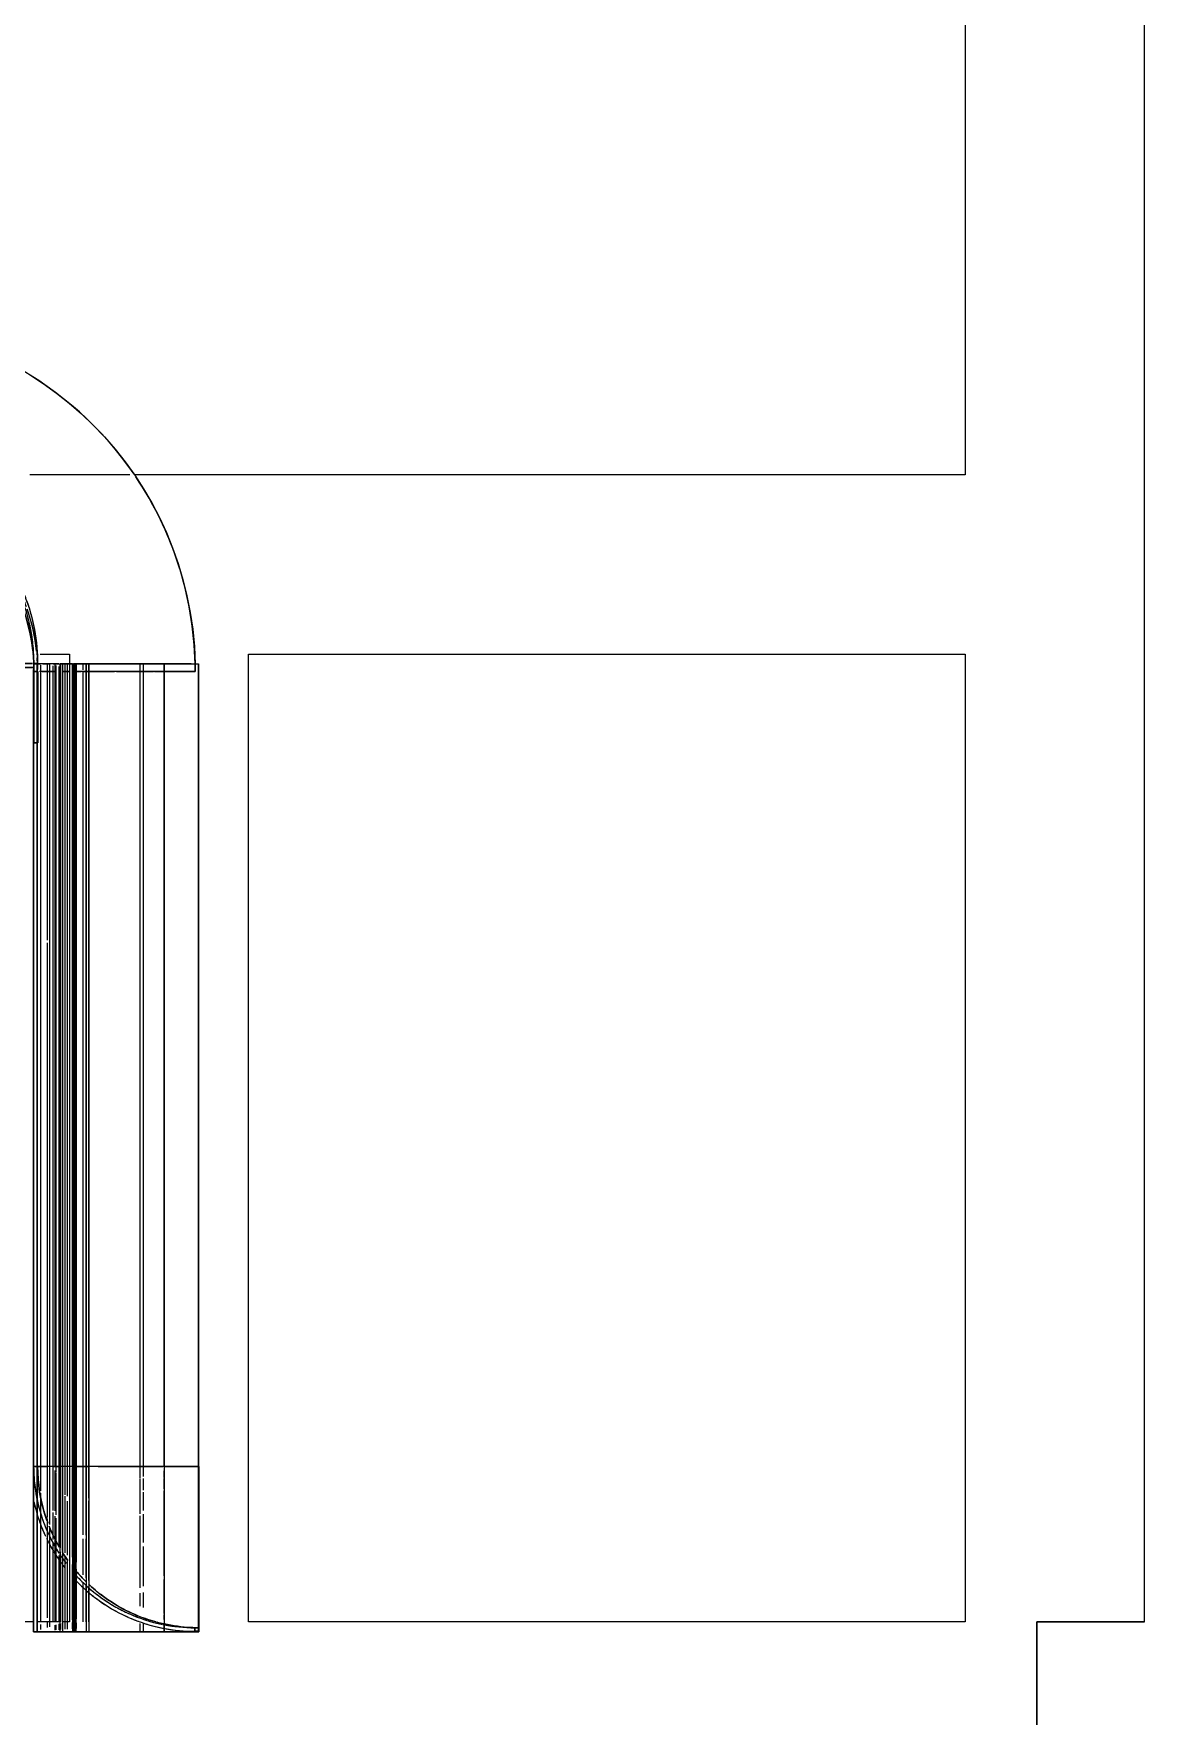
# Model space of a CAD drawing. Header units: millimetres. Extents: x -21807 to 26525, y -2564 to 60640.
# Drawn here: x -14268.6 to -13958.6, y 49840.6 to 50310 of the extents above; entities that cross this region are included whole.
import ezdxf

# ---------------------------------------------------------------- set-up
doc = ezdxf.new("R2010")
doc.units = ezdxf.units.MM
doc.layers.add('A-GENM', color=7, linetype='Continuous', lineweight=5)
doc.layers.add('A-WALL', color=7, linetype='Continuous', lineweight=9)

# ---------------------------------------------------------------- blocks, each defined once
blk = doc.blocks.new('AK-SGS-M3-A_rvt-1-MẶT BẰNG PHÂN VÙNG ÁP SUẤT')
at = {"layer": 'A-WALL', "color": 254, "lineweight": 13, "true_color": 0xcccccc}
for p, q in [((-14008.59, 51871.94), (-14008.59, 50186.94)), ((-13958.59, 49866.94), (-13958.59, 51826.94)), ((-14008.59, 50186.94), (-14240.49, 50186.94)), ((-14208.59, 50136.94), (-14008.59, 50136.94)), ((-14208.59, 49866.94), (-14208.59, 50136.94)), ((-14008.59, 50136.94), (-14008.59, 49866.94)), ((-14268.59, 49866.94), (-14958.59, 49866.94)), ((-14008.59, 49866.94), (-14208.59, 49866.94)), ((-13988.59, 49866.94), (-13958.59, 49866.94)), ((-13988.59, 49816.94), (-13988.59, 49866.94))]:
    blk.add_line(p, q, dxfattribs=at)
at = {"layer": 'A-WALL', "color": 254, "lineweight": 13, "true_color": 0xe0e0e0}
for p, q in [((-14008.59, 51871.94), (-14008.59, 50186.94)), ((-13958.59, 49866.94), (-13958.59, 51826.94)), ((-14008.59, 50186.94), (-14240.49, 50186.94)), ((-14208.59, 50136.94), (-14008.59, 50136.94)), ((-14208.59, 49866.94), (-14208.59, 50136.94)), ((-14008.59, 50136.94), (-14008.59, 49866.94)), ((-14268.59, 49866.94), (-14958.59, 49866.94)), ((-14008.59, 49866.94), (-14208.59, 49866.94)), ((-13958.59, 49866.94), (-13988.59, 49866.94)), ((-13988.59, 49866.94), (-13988.59, 49816.94))]:
    blk.add_line(p, q, dxfattribs=at)
at = {"layer": 'A-WALL', "color": 254, "lineweight": 13, "true_color": 0xdcdcdc}
for p, q in [((-14241.76, 50186.94), (-14269.63, 50186.94)), ((-14266.81, 50136.94), (-14258.59, 50136.94)), ((-14258.59, 50136.94), (-14258.59, 50134.18))]:
    blk.add_line(p, q, dxfattribs=at)
at = {"layer": 'A-WALL', "color": 7, "lineweight": 13, "true_color": 0xededed}
for p, q in [((-14241.76, 50186.94), (-14269.63, 50186.94)), ((-14265.89, 50136.94), (-14264.56, 50136.94)), ((-14263.66, 50136.94), (-14262.06, 50136.94)), ((-14261.05, 50136.94), (-14258.59, 50136.94)), ((-14258.59, 50136.94), (-14258.59, 50134.18))]:
    blk.add_line(p, q, dxfattribs=at)
at = {"layer": 'A-WALL', "color": 7, "lineweight": 13, "true_color": 0xececec}
for p, q in [((-14258.59, 50134.18), (-14258.59, 50132.08)), ((-14258.59, 49910.28), (-14258.59, 49866.94)), ((-14258.59, 49866.94), (-14260.5, 49866.94))]:
    blk.add_line(p, q, dxfattribs=at)
at = {"layer": 'A-WALL', "color": 7, "lineweight": 13, "true_color": 0xf9f9f9}
for p, q in [((-14258.59, 50134.18), (-14258.59, 50132.08)), ((-14258.59, 49899.35), (-14258.59, 49885.01))]:
    blk.add_line(p, q, dxfattribs=at)
at = {"layer": 'A-WALL', "color": 254, "lineweight": 13, "true_color": 0xe6e6e6}
for p, q in [((-14258.59, 50132.08), (-14258.59, 49910.28)), ((-14263.97, 49866.94), (-14267.41, 49866.94)), ((-14261.2, 49866.94), (-14263.93, 49866.94))]:
    blk.add_line(p, q, dxfattribs=at)
at = {"layer": 'A-WALL', "color": 7, "lineweight": 13, "true_color": 0xfafafa}
for p, q in [((-14258.59, 50132.08), (-14258.59, 49910.28)), ((-14258.59, 49883.8), (-14258.59, 49880.99)), ((-14258.59, 49880.99), (-14258.59, 49867.2))]:
    blk.add_line(p, q, dxfattribs=at)
at = {"layer": 'A-WALL', "color": 7, "lineweight": 13, "true_color": 0xf8f8f8}
blk.add_line((-14258.59, 49910.28), (-14258.59, 49899.35), dxfattribs=at)
blk = doc.blocks.new('AK_ThanhNoiGocVuong - Thanh nhôm trục góc ngoài-V47-MẶT BẰNG PHÂN VÙNG ÁP SUẤT')
at = {"layer": 'A-GENM', "color": 254, "true_color": 0xcccccc}
for p, q in [((-1.1, 22.1), (-1.1, -49.78)), ((0, 22.1), (-1.1, 22.1)), ((0, -49.56), (0, 22.1)), ((49.78, 1.1), (-22.1, 1.1)), ((-22.1, 1.1), (-22.1, 0)), ((-22.1, 0), (49.56, 0))]:
    blk.add_line(p, q, dxfattribs=at)
at = {"layer": 'A-GENM', "color": 254, "true_color": 0xeaeaea}
for p, q in [((-1.1, 1.1), (-1.1, 22.1)), ((-1.1, 22.1), (0, 22.1)), ((0, 22.1), (0, 1.1)), ((-22.1, 0), (-22.1, 1.1)), ((-22.1, 1.1), (-1.1, 1.1)), ((-1.1, 0), (-22.1, 0)), ((-1.1, -49.78), (-1.1, 0)), ((0, 1.1), (2.66, 1.1)), ((2.66, 0), (0, 0)), ((0, 0), (0, -49.56))]:
    blk.add_line(p, q, dxfattribs=at)
at = {"layer": 'A-GENM', "color": 254, "true_color": 0xe6e6e6}
for p, q in [((51.1, 22.1), (50, 22.1)), ((50, 22.1), (50, 2.2)), ((51.1, 2.2), (51.1, 22.1)), ((-2.2, -50), (-22.1, -50)), ((-22.1, -50), (-22.1, -51.1)), ((-22.1, -51.1), (-2.2, -51.1))]:
    blk.add_line(p, q, dxfattribs=at)
at = {"layer": 'A-GENM', "color": 7, "true_color": 0xf7f7f7}
for p, q in [((50, 2.2), (50, 22.1)), ((50, 22.1), (51.1, 22.1)), ((-22.1, -51.1), (-22.1, -50)), ((-22.1, -50), (-2.2, -50)), ((0, -51.1), (0, -50))]:
    blk.add_line(p, q, dxfattribs=at)
at = {"layer": 'A-GENM', "color": 7, "true_color": 0xfafafa}
blk.add_line((51.1, 22.1), (51.1, 2.2), dxfattribs=at)
at = {"layer": 'A-GENM', "color": 7, "true_color": 0xf1f1f1}
for p, q in [((2.66, 1.1), (49.78, 1.1)), ((49.56, 0), (2.66, 0))]:
    blk.add_line(p, q, dxfattribs=at)
at = {"layer": 'A-GENM', "color": 254, "true_color": 0xdcdcdc}
for p, q in [((51.1, 0), (50, 0)), ((0, -50), (0, -51.1))]:
    blk.add_line(p, q, dxfattribs=at)
at = {"layer": 'A-GENM', "color": 7, "true_color": 0xf8f8f8}
blk.add_line((50, 0), (51.1, 0), dxfattribs=at)
at = {"layer": 'A-GENM', "color": 7, "true_color": 0xf9f9f9}
blk.add_line((-2.2, -51.1), (-22.1, -51.1), dxfattribs=at)
at = {"layer": 'A-GENM', "color": 254, "true_color": 0xe6e6e6}
for start, end in [(344.5167, 0), (270, 285.5016)]:
    blk.add_arc((0, 0), 51.1, start, end, dxfattribs=at)
at = {"layer": 'A-GENM', "color": 7, "true_color": 0xf6f6f6}
for radius, start, end in [(50, 350.3081, 360), (50, 345.2897, 350.2919), (50, 330, 334.0542), (51.1, 335.6757, 337.5), (50, 325.6797, 328.617), (50, 317.6008, 325.1927), (50, 310.078, 313.4709), (50, 300, 304.7793), (50, 305.6903, 308.3638), (51.1, 292.8161, 294.7933), (50, 297.9653, 300), (50, 274.2309, 279.6919), (50, 279.7081, 284.5061)]:
    blk.add_arc((0, 0), radius, start, end, dxfattribs=at)
at = {"layer": 'A-GENM', "color": 7, "true_color": 0xf4f4f4}
for radius, start, end in [(51.1, 345.0845, 0), (51.1, 339.9713, 344.4638), (50, 335.0287, 338.2517), (51.1, 330.9893, 333.7913), (51.1, 324.0319, 329.8124), (51.1, 320.6167, 323.4281), (51.1, 302.3979, 315), (51.1, 315, 319.103), (51.1, 294.9713, 300), (51.1, 273.7172, 284.9425), (51.1, 285, 286.7359), (51.1, 290.5828, 292.5)]:
    blk.add_arc((0, 0), radius, start, end, dxfattribs=at)
at = {"layer": 'A-GENM', "color": 254, "true_color": 0xdcdcdc}
for radius, start, end in [(50, 353.7213, 0), (50, 337.5, 352.736), (51.1, 337.5, 344.5167), (50, 295.0724, 337.2732), (51.1, 319.8885, 335.3566), (51.1, 285.5016, 318.2996), (50, 270, 289.4958)]:
    blk.add_arc((0, 0), radius, start, end, dxfattribs=at)
at = {"layer": 'A-GENM', "color": 254, "true_color": 0xcccccc}
blk.add_arc((0, 0), 50, 289.4958, 291.3819, dxfattribs=at)
at = {"layer": 'A-GENM', "color": 7, "true_color": 0xf1f1f1}
for radius, start, end in [(50, 291.1317, 294.9713), (51.1, 287.7119, 290.0287)]:
    blk.add_arc((0, 0), radius, start, end, dxfattribs=at)
at = {"layer": 'A-GENM', "color": 7, "true_color": 0xf3f3f3}
blk.add_arc((0, 0), 50, 270, 273.0856, dxfattribs=at)
at = {"layer": 'A-GENM', "color": 7, "true_color": 0xf0f0f0}
blk.add_arc((0, 0), 51.1, 270.0243, 273.0192, dxfattribs=at)
blk = doc.blocks.new('AK_BoGocTrongTran - Thanh nhôm C có chân-V48-MẶT BẰNG PHÂN VÙNG ÁP SUẤT')
at = {"layer": 'A-GENM', "color": 254, "true_color": 0xcccccc}
for p, q in [((0, 0), (9.54, 0)), ((0, 0), (0, -270)), ((9.54, -270), (9.54, 0)), ((30.61, -270), (30.61, -46.1)), ((34.17, -46.1), (34.17, -270)), ((34.85, -270), (34.85, -46.1)), ((37.91, -270), (37.91, -46.1)), ((38.61, -46.1), (38.61, -270)), ((46, -270), (46, -46.1)), ((46, -270), (46, -46.1)), ((46, -270), (46, -46.1)), ((9.54, -270), (0, -270)), ((9.54, -270), (30.6, -270)), ((34.17, -270), (30.61, -270)), ((34.85, -270), (34.17, -270)), ((37.91, -270), (34.85, -270)), ((38.61, -270), (37.91, -270)), ((38.86, -270), (44.79, -270))]:
    blk.add_line(p, q, dxfattribs=at)
at = {"layer": 'A-GENM', "color": 254, "true_color": 0xe6e6e6}
for p, q in [((0, 0), (29.85, 0)), ((30.61, 0), (31.35, 0)), ((34.31, 0), (30.79, 0)), ((34.17, 0), (31.35, 0)), ((31.35, -46.1), (31.35, 0)), ((34.5, -46.1), (34.5, 0)), ((34.83, 0), (35.15, 0)), ((37.91, 0), (35.15, 0)), ((35.15, -46.1), (35.15, 0)), ((38.14, 0), (35.74, 0)), ((38.97, 0), (43.47, 0)), ((43.47, 0), (44.98, 0)), ((46, 0), (45, 0)), ((45, -46.1), (45, 0)), ((45, 0), (46, 0)), ((45, -46.1), (45, 0)), ((45, -46.1), (45, -267.9)), ((46, -268.54), (46, -46.1)), ((34.83, -270), (34.5, -270)), ((43.47, -270), (41.7, -270)), ((45, -269.74), (45, -267.9)), ((45, -269.74), (45, -267.9)), ((45, -270), (46, -270)), ((46, -270), (45, -270))]:
    blk.add_line(p, q, dxfattribs=at)
at = {"layer": 'A-GENM', "color": 254, "true_color": 0xdcdcdc}
for p, q in [((30.6, 0), (9.54, 0)), ((30.61, 0), (34.17, 0)), ((30.61, -46.1), (30.61, 0)), ((34.17, 0), (34.85, 0)), ((34.17, 0), (34.17, -46.1)), ((34.85, 0), (37.91, 0)), ((34.85, -46.1), (34.85, 0)), ((37.91, 0), (38.61, 0)), ((37.91, -46.1), (37.91, 0)), ((38.61, 0), (38.61, -46.1)), ((46, 0), (38.86, 0)), ((46, -46.1), (46, 0)), ((46, -46.1), (46, 0)), ((46, -46.1), (46, 0)), ((31.35, -270), (31.35, -46.1)), ((34.5, -270), (34.5, -46.1)), ((35.15, -270), (35.15, -46.1)), ((45, -267.9), (45, -46.1)), ((45, -267.9), (45, -46.1)), ((29.85, -270), (0, -270)), ((31.35, -270), (30.61, -270)), ((30.79, -270), (34.31, -270)), ((31.35, -270), (34.17, -270)), ((35.15, -270), (34.83, -270)), ((35.15, -270), (37.91, -270)), ((35.74, -270), (38.14, -270)), ((44.82, -270), (46, -270))]:
    blk.add_line(p, q, dxfattribs=at)
at = {"layer": 'A-GENM', "color": 7, "true_color": 0xececec}
for p, q in [((31.82, 0), (34.43, 0)), ((34.5, 0), (34.83, 0)), ((36.04, 0), (38.06, 0)), ((46, 0), (45, 0)), ((45, 0), (45, -46.1)), ((46, -46.1), (46, 0)), ((38.06, -270), (36.04, -270)), ((45, -267.9), (45, -269.74)), ((45, -270), (46, -270)), ((46, -270), (46, -268.54))]:
    blk.add_line(p, q, dxfattribs=at)
blk = doc.blocks.new('AK_BoGocTrong - Thanh nhôm C có chân-V49-MẶT BẰNG PHÂN VÙNG ÁP SUẤT')
at = {"layer": 'A-GENM', "color": 7, "true_color": 0xf0f0f0}
for p, q in [((0, 0), (30.72, 0)), ((38.97, 0), (43.47, 0)), ((43.47, 0), (44.98, 0)), ((45, 0), (46, 0)), ((45, -2.76), (45, 0)), ((46, 0), (46, -2.76)), ((0, -5.55), (0, -2.76)), ((45, -2.76), (45, -34.41)), ((45, -2.76), (45, -34.41)), ((46, -2.76), (46, -36.56)), ((46, -2.76), (46, -36.56)), ((0, -10.89), (0, -5.6)), ((0, -18.02), (0, -10.98)), ((0, -26.54), (0, -18.11)), ((0, -45.8), (0, -26.69)), ((45, -42.37), (45, -34.41)), ((46, -36.56), (46, -46.1)), ((9.54, -46.1), (9.54, -267.9)), ((30.61, -46.1), (30.61, -267.9)), ((31.35, -46.1), (31.35, -267.9)), ((35.15, -46.1), (35.15, -267.9)), ((45, -42.37), (45, -46.1)), ((45, -42.37), (45, -46.1)), ((45, -248), (45, -267.9)), ((45, -248), (45, -267.9)), ((11.65, -270), (2.1, -270)), ((22.27, -270), (13.73, -270)), ((30.72, -270), (24.43, -270)), ((38.06, -270), (36.3, -270)), ((41.34, -270), (43.63, -270)), ((45, -269.74), (45, -267.9))]:
    blk.add_line(p, q, dxfattribs=at)
at = {"layer": 'A-GENM', "color": 7, "true_color": 0xf2f2f2}
for p, q in [((9.54, 0), (0, 0)), ((16.21, 0), (9.54, 0)), ((30.79, 0), (16.38, 0)), ((31.82, 0), (34.43, 0)), ((36.04, 0), (38.06, 0)), ((44.82, 0), (39.22, 0)), ((45, 0), (46, 0)), ((45, 0), (45, -2.76)), ((46, 0), (45, 0)), ((45, 0), (45, -2.76)), ((46, 0), (46, -2.76)), ((46, 0), (46, -2.76)), ((38.61, -20.7), (38.61, -2.76)), ((38.61, -46.1), (38.61, -23.35)), ((45, -34.41), (45, -42.37)), ((45, -34.41), (45, -42.37)), ((46, -36.56), (46, -46.1)), ((46, -36.56), (46, -46.1)), ((34.5, -46.1), (34.5, -267.9)), ((37.91, -46.1), (37.91, -267.9)), ((2.08, -270), (9.54, -270)), ((9.54, -270), (11.71, -270)), ((13.74, -270), (16.21, -270)), ((16.38, -270), (22.38, -270)), ((24.45, -270), (30.79, -270)), ((37.91, -270), (36, -270)), ((36.04, -270), (38.14, -270)), ((38.61, -270), (38.61, -267.9)), ((45, -267.9), (45, -269.74)), ((45, -267.9), (45, -269.74)), ((46, -270), (45, -270))]:
    blk.add_line(p, q, dxfattribs=at)
at = {"layer": 'A-GENM', "color": 7, "true_color": 0xf3f3f3}
for p, q in [((9.54, 0), (9.54, -2.07)), ((30.61, 0), (31.35, 0)), ((31.82, 0), (34.17, 0)), ((34.31, 0), (32.03, 0)), ((34.83, 0), (35.15, 0)), ((35.74, 0), (37.91, 0)), ((38.14, 0), (35.74, 0)), ((9.54, -3.39), (9.54, -4.72)), ((30.61, -2.76), (30.61, -12.64)), ((31.35, -2.76), (31.35, -13.21)), ((35.15, -0.83), (35.15, -2.6)), ((35.15, -3.28), (35.15, -16.16)), ((38.61, -2.23), (38.61, -0.56)), ((9.54, -5.09), (9.54, -14.56)), ((9.54, -15.61), (9.54, -39.33)), ((30.61, -14.24), (30.61, -36.5)), ((31.35, -14.98), (31.35, -25.89)), ((35.15, -20.8), (35.15, -45.8)), ((38.61, -22.24), (38.61, -20.7)), ((31.35, -26.98), (31.35, -46.1)), ((30.61, -37.22), (30.61, -46.1)), ((9.54, -39.82), (9.54, -42.74)), ((9.54, -43.02), (9.54, -44.86)), ((34.17, -267.9), (34.17, -46.1)), ((9.54, -267.9), (9.54, -270)), ((30.61, -267.9), (30.61, -270)), ((30.98, -270), (30.61, -270)), ((31.35, -270), (30.98, -270)), ((31.35, -267.9), (31.35, -270)), ((35.15, -270), (34.83, -270)), ((35.15, -267.9), (35.15, -270)), ((36, -270), (37.91, -270)), ((37.91, -270), (38.61, -270)), ((46, -270), (45, -270)), ((45, -270), (46, -270))]:
    blk.add_line(p, q, dxfattribs=at)
at = {"layer": 'A-GENM', "color": 7, "true_color": 0xf4f4f4}
for p, q in [((34.17, 0), (31.82, 0)), ((34.85, 0), (34.17, 0)), ((34.5, 0), (34.83, 0)), ((37.91, 0), (35.74, 0)), ((38.61, 0), (37.91, 0)), ((46, 0), (44.82, 0)), ((34.17, -2.42), (34.17, -0.9)), ((34.17, -15.4), (34.17, -3.57)), ((34.5, -0.88), (34.5, -2.48)), ((34.5, -3.48), (34.5, -15.65)), ((34.85, -0.85), (34.85, -2.55)), ((34.85, -3.37), (34.85, -15.93)), ((37.91, -0.62), (37.91, -2.44)), ((37.91, -2.76), (37.91, -19.18)), ((34.17, -17.47), (34.17, -15.4)), ((34.5, -15.65), (34.5, -17.9)), ((34.85, -15.93), (34.85, -18.36)), ((35.15, -16.16), (35.15, -18.75)), ((34.17, -46.1), (34.17, -19.41)), ((34.5, -19.77), (34.5, -44.3)), ((34.85, -20.1), (34.85, -45.66)), ((37.91, -19.18), (37.91, -21.54)), ((37.91, -22.67), (37.91, -46.1)), ((34.85, -46.1), (34.85, -267.9)), ((34.17, -270), (34.17, -267.9)), ((34.17, -270), (34.85, -270)), ((34.5, -267.9), (34.5, -270)), ((34.83, -270), (34.5, -270)), ((34.85, -267.9), (34.85, -270)), ((37.91, -267.9), (37.91, -270)), ((44.82, -270), (46, -270))]:
    blk.add_line(p, q, dxfattribs=at)
at = {"layer": 'A-GENM', "color": 7, "true_color": 0xececec}
for p, q in [((45, -34.41), (45, -2.76)), ((46, -2.76), (46, -36.56)), ((38.61, -267.9), (38.61, -46.1)), ((45, -46.1), (45, -42.37)), ((45, -46.1), (45, -248)), ((45, -46.1), (45, -248)), ((46, -46.1), (46, -268.4)), ((46, -46.1), (46, -268.4)), ((45, -267.9), (45, -248))]:
    blk.add_line(p, q, dxfattribs=at)
at = {"layer": 'A-GENM', "color": 254, "true_color": 0xe8e8e8}
blk.add_line((0, -270), (0, -46.1), dxfattribs=at)
at = {"layer": 'A-GENM', "color": 254, "true_color": 0xe6e6e6}
for p, q in [((45, -248), (45, -46.1)), ((46, -46.1), (46, -268.4)), ((43.47, -270), (41.7, -270))]:
    blk.add_line(p, q, dxfattribs=at)
blk = doc.blocks.new('AK_MiengBoGocNgoai - Miếng bo góc ngoài-V50-MẶT BẰNG PHÂN VÙNG ÁP SUẤT')
at = {"layer": 'A-GENM', "color": 7, "true_color": 0xf3f3f3}
for p, q in [((0, 52.2), (1, 52.2)), ((-52.2, -11.54), (-52.2, -13.18))]:
    blk.add_line(p, q, dxfattribs=at)
at = {"layer": 'A-GENM', "color": 7, "true_color": 0xf0f0f0}
for p, q in [((4.23, 52.2), (2.39, 52.2)), ((6.03, 52.2), (4.25, 52.2)), ((17.33, 52.2), (15.12, 52.2)), ((22.5, 52.2), (17.36, 52.2)), ((26.31, 52.2), (24.36, 52.2)), ((33.35, 52.2), (26.34, 52.2)), ((36.28, 52.2), (34.65, 52.2)), ((45, 52.2), (36.32, 52.2)), ((-52.2, -2.26), (-52.2, -4.25)), ((-52.2, -4.3), (-52.2, -6.03)), ((-52.2, -13.07), (-52.2, -11.48)), ((-52.2, -15.17), (-52.2, -13.89))]:
    blk.add_line(p, q, dxfattribs=at)
at = {"layer": 'A-GENM', "color": 254, "true_color": 0xe6e6e6}
for p, q in [((2.61, 52.2), (4.2, 52.2)), ((4.21, 52.2), (5.81, 52.2)), ((15.17, 52.2), (17.34, 52.2)), ((17.37, 52.2), (22.45, 52.2)), ((23, 52.2), (26.32, 52.2)), ((26.35, 52.2), (33.34, 52.2)), ((33.61, 52.2), (36.28, 52.2)), ((36.32, 52.2), (45, 52.2)), ((-52.2, -4.21), (-52.2, -2.5)), ((-52.2, -5.81), (-52.2, -4.26))]:
    blk.add_line(p, q, dxfattribs=at)
at = {"layer": 'A-GENM', "color": 7, "true_color": 0xf2f2f2}
for p, q in [((9.84, 52.2), (7.75, 52.2)), ((13.18, 52.2), (11.54, 52.2)), ((-52.2, -1), (-52.2, 0)), ((-52.2, -7.75), (-52.2, -9.6)), ((-52.2, -15.12), (-52.2, -17.36)), ((-52.2, -17.43), (-52.2, -22.5)), ((-52.2, -24.36), (-52.2, -26.34)), ((-52.2, -26.41), (-52.2, -33.35)), ((-52.2, -34.65), (-52.2, -45))]:
    blk.add_line(p, q, dxfattribs=at)
at = {"layer": 'A-GENM', "color": 7, "true_color": 0xececec}
for p, q in [((7.83, 52.2), (9.84, 52.2)), ((11.48, 52.2), (13.07, 52.2)), ((13.89, 52.2), (15.17, 52.2)), ((-52.2, -9.61), (-52.2, -7.83))]:
    blk.add_line(p, q, dxfattribs=at)
at = {"layer": 'A-GENM', "color": 7, "true_color": 0xededed}
for p, q in [((-52.2, -17.37), (-52.2, -15.17)), ((-52.2, -22.45), (-52.2, -17.44)), ((-52.2, -26.35), (-52.2, -23)), ((-52.2, -33.34), (-52.2, -26.42)), ((-52.2, -45), (-52.2, -33.61))]:
    blk.add_line(p, q, dxfattribs=at)
at = {"layer": 'A-GENM', "color": 7, "true_color": 0xf0f0f0}
blk.add_arc((-52.2, 52.2), 97.2, 358.7415, 0, dxfattribs=at)
at = {"layer": 'A-GENM', "color": 254, "true_color": 0xe6e6e6}
for radius, start, end in [(97.2, 358.7415, 0), (97.2, 304.4916, 358.7415), (53.2, 272.4314, 274.0557)]:
    blk.add_arc((-52.2, 52.2), radius, start, end, dxfattribs=at)
at = {"layer": 'A-GENM', "color": 254, "true_color": 0xe8e8e8}
for radius, start, end in [(52.2, 276.3034, 357.522), (97.2, 288, 303.9607), (97.2, 271.2585, 288)]:
    blk.add_arc((-52.2, 52.2), radius, start, end, dxfattribs=at)
at = {"layer": 'A-GENM', "color": 7, "true_color": 0xededed}
for radius, start, end in [(53.2, 341.1825, 357.5686), (53.2, 337.5, 341.0655), (53.2, 296.5971, 334.4409), (53.2, 276.1102, 289.0548), (53.2, 289.9499, 292.5), (53.2, 293.8159, 295.5591), (97.2, 271.2585, 303.9607), (97.2, 270, 271.2585)]:
    blk.add_arc((-52.2, 52.2), radius, start, end, dxfattribs=at)
at = {"layer": 'A-GENM', "color": 254, "true_color": 0xdcdcdc}
for radius, start, end in [(97.2, 304.4916, 358.7415), (52.2, 272.478, 275.4764)]:
    blk.add_arc((-52.2, 52.2), radius, start, end, dxfattribs=at)
at = {"layer": 'A-GENM', "color": 7, "true_color": 0xf2f2f2}
blk.add_arc((-52.2, 52.2), 97.2, 270, 271.2585, dxfattribs=at)
blk = doc.blocks.new('AK_MiengBoGocNgoai - Miếng bo góc ngoài-V51-MẶT BẰNG PHÂN VÙNG ÁP SUẤT')
at = {"layer": 'A-GENM', "color": 254, "true_color": 0xdcdcdc}
for p, q in [((-52.2, 45), (-52.2, 26.41)), ((-52.2, 26.34), (-52.2, 17.43)), ((-52.2, 17.36), (-52.2, 15.12)), ((-52.2, 6.03), (-52.2, 4.3)), ((-52.2, 4.25), (-52.2, 1.53)), ((1.53, -52.2), (4.23, -52.2)), ((4.25, -52.2), (6.03, -52.2)), ((15.12, -52.2), (17.33, -52.2)), ((17.36, -52.2), (26.31, -52.2)), ((26.34, -52.2), (36.28, -52.2)), ((36.32, -52.2), (45, -52.2))]:
    blk.add_line(p, q, dxfattribs=at)
at = {"layer": 'A-GENM', "color": 254, "true_color": 0xe6e6e6}
for p, q in [((-52.2, 33.61), (-52.2, 45)), ((-52.2, 26.42), (-52.2, 33.34)), ((-52.2, 23), (-52.2, 26.35)), ((-52.2, 17.44), (-52.2, 22.45)), ((-52.2, 15.17), (-52.2, 17.37)), ((-52.2, 15.12), (-52.2, 11.54)), ((-52.2, 9.86), (-52.2, 7.75)), ((-52.2, 4.26), (-52.2, 5.81)), ((-52.2, 2.5), (-52.2, 4.21)), ((4.2, -52.2), (2.5, -52.2)), ((5.81, -52.2), (4.21, -52.2)), ((7.75, -52.2), (9.84, -52.2)), ((11.54, -52.2), (13.18, -52.2)), ((13.18, -52.2), (15.12, -52.2)), ((17.34, -52.2), (15.17, -52.2)), ((22.45, -52.2), (17.37, -52.2)), ((26.32, -52.2), (23, -52.2)), ((33.34, -52.2), (26.35, -52.2)), ((36.28, -52.2), (33.61, -52.2)), ((45, -52.2), (36.32, -52.2))]:
    blk.add_line(p, q, dxfattribs=at)
at = {"layer": 'A-GENM', "color": 7, "true_color": 0xececec}
for p, q in [((-52.2, 13.89), (-52.2, 15.17)), ((-52.2, 11.48), (-52.2, 13.07)), ((-52.2, 7.83), (-52.2, 9.86)), ((-52.2, 0), (-52.2, 1)), ((1, -52.2), (0, -52.2)), ((9.84, -52.2), (7.83, -52.2)), ((13.07, -52.2), (11.48, -52.2)), ((15.17, -52.2), (13.89, -52.2))]:
    blk.add_line(p, q, dxfattribs=at)
at = {"layer": 'A-GENM', "color": 254, "true_color": 0xcccccc, "flags": 128}
blk.add_lwpolyline([(0, -52.2), (-0.04, -50.11), (-0.17, -48.03), (-0.38, -45.95), (-0.67, -43.88), (-1.04, -41.83), (-1.5, -39.79), (-2.03, -37.77), (-2.65, -35.78), (-3.35, -33.81), (-4.12, -31.87), (-4.97, -29.97), (-5.9, -28.1), (-6.9, -26.26), (-7.97, -24.47), (-9.12, -22.73), (-10.33, -21.03), (-11.61, -19.38), (-12.96, -17.78), (-14.36, -16.24), (-15.83, -14.75), (-17.36, -13.33), (-18.94, -11.97), (-20.58, -10.67), (-22.26, -9.44), (-24, -8.28), (-25.78, -7.18), (-27.6, -6.16), (-29.46, -5.21), (-31.35, -4.34), (-33.28, -3.55), (-35.25, -2.83), (-37.23, -2.19), (-39.25, -1.63), (-41.28, -1.16), (-43.33, -0.76), (-45.39, -0.45), (-47.47, -0.22), (-49.55, -0.07), (-51.64, 0), (-52.2, 0)], dxfattribs=at)
at = {"layer": 'A-GENM', "color": 254, "true_color": 0xdcdcdc}
for radius, start, end in [(97.2, 88.7415, 90), (97.2, 1.2585, 88.7415), (53.2, 70.9452, 87.6791), (53.2, 64.3197, 70.0501), (53.2, 53.5399, 63.4029), (53.2, 18.9345, 52.4044), (53.2, 2.3209, 18.8175), (97.2, 360, 1.2585)]:
    blk.add_arc((-52.2, -52.2), radius, start, end, dxfattribs=at)
at = {"layer": 'A-GENM', "color": 254, "true_color": 0xe6e6e6}
for start, end in [(88.7415, 90), (360, 1.2585)]:
    blk.add_arc((-52.2, -52.2), 97.2, start, end, dxfattribs=at)
at = {"layer": 'A-GENM', "color": 254, "true_color": 0xcccccc}
for radius, start, end in [(97.2, 1.2585, 88.7415), (52.2, 0.5663, 89.4337)]:
    blk.add_arc((-52.2, -52.2), radius, start, end, dxfattribs=at)
at = {"layer": 'A-GENM', "color": 7, "true_color": 0xececec}
for start, end in [(87.6791, 89.4444), (0.5556, 2.3209)]:
    blk.add_arc((-52.2, -52.2), 53.2, start, end, dxfattribs=at)
blk = doc.blocks.new('AK_Phụ kiện Panel_Thanh phào C_J - Thanh nhôm C có chân_bo_-V52-MẶT BẰNG PHÂN VÙNG ÁP SUẤT')
at = {"layer": 'A-GENM', "color": 7, "true_color": 0xececec}
blk.add_line((-14268.59, 49910.28), (-14268.59, 49900.74), dxfattribs=at)
at = {"layer": 'A-GENM', "color": 7, "true_color": 0xf4f4f4}
blk.add_line((-14268.59, 49900.74), (-14268.59, 49910.28), dxfattribs=at)
at = {"layer": 'A-GENM', "color": 254, "true_color": 0xe6e6e6}
for p, q in [((-14223.59, 49864.28), (-14223.59, 49865.28)), ((-14222.59, 49865.28), (-14223.59, 49865.28)), ((-14223.59, 49865.28), (-14223.59, 49864.28)), ((-14223.59, 49864.28), (-14222.59, 49864.28)), ((-14222.59, 49864.28), (-14222.59, 49865.28))]:
    blk.add_line(p, q, dxfattribs=at)
at = {"layer": 'A-GENM', "color": 7, "true_color": 0xf3f3f3}
for p, q in [((-14223.59, 49865.28), (-14223.59, 49864.28)), ((-14223.59, 49864.28), (-14223.59, 49865.28)), ((-14223.59, 49865.28), (-14222.59, 49865.28)), ((-14222.59, 49864.28), (-14223.59, 49864.28))]:
    blk.add_line(p, q, dxfattribs=at)
at = {"layer": 'A-GENM', "color": 7, "true_color": 0xf0f0f0}
blk.add_line((-14222.59, 49865.28), (-14222.59, 49864.28), dxfattribs=at)
at = {"layer": 'A-GENM', "color": 7, "true_color": 0xf4f4f4}
for radius, start, end in [(45, 180, 189.7826), (46, 196.6173, 199.8483)]:
    blk.add_arc((-14223.59, 49910.28), radius, start, end, dxfattribs=at)
at = {"layer": 'A-GENM', "color": 7, "true_color": 0xececec}
for radius, start, end in [(45, 180.9864, 184.9761), (46, 192.4397, 194.9444), (45, 213.7609, 216.9578), (46, 213.9485, 217.9792), (45, 220.574, 227.0486), (46, 222.9806, 228.7285)]:
    blk.add_arc((-14223.59, 49910.28), radius, start, end, dxfattribs=at)
at = {"layer": 'A-GENM', "color": 254, "true_color": 0xe6e6e6}
for radius, start, end in [(45, 185.8714, 212.473), (46, 195.4797, 204.7853), (46, 205.8325, 213.9485), (45, 227.0486, 230.6288), (46, 228.7285, 231.9734), (45, 231.2442, 240), (46, 232.4533, 243.9896), (45, 240, 245.1708), (46, 243.9896, 246.0612), (45, 245.438, 258.4472), (46, 246.2474, 258.8907), (45, 258.6141, 270), (46, 258.9894, 270)]:
    blk.add_arc((-14223.59, 49910.28), radius, start, end, dxfattribs=at)
at = {"layer": 'A-GENM', "color": 7, "true_color": 0xf3f3f3}
for radius, start, end in [(46, 192.5901, 195.9085), (45, 251.5611, 253.8184), (45, 259.0021, 270)]:
    blk.add_arc((-14223.59, 49910.28), radius, start, end, dxfattribs=at)
at = {"layer": 'A-GENM', "color": 7, "true_color": 0xf6f6f6}
for radius, start, end in [(45, 189.7826, 195), (46, 201.9495, 204.974)]:
    blk.add_arc((-14223.59, 49910.28), radius, start, end, dxfattribs=at)
at = {"layer": 'A-GENM', "color": 7, "true_color": 0xf7f7f7}
for radius, start, end in [(45, 198.3367, 202.6581), (45, 228.5553, 231.7732), (46, 230.9844, 233.0425), (45, 232.2629, 240), (46, 233.4286, 241.7319), (45, 241.3821, 245.386), (46, 242.0247, 243.9896), (46, 243.9896, 246.126), (45, 245.6369, 249.9502), (46, 246.3085, 250.4414)]:
    blk.add_arc((-14223.59, 49910.28), radius, start, end, dxfattribs=at)
at = {"layer": 'A-GENM', "color": 7, "true_color": 0xfafafa}
for start, end in [(205.4297, 208.1388), (222.1771, 224.7138)]:
    blk.add_arc((-14223.59, 49910.28), 45, start, end, dxfattribs=at)
at = {"layer": 'A-GENM', "color": 7, "true_color": 0xf9f9f9}
for start, end in [(208.2207, 210.1616), (223.4895, 225.9687)]:
    blk.add_arc((-14223.59, 49910.28), 46, start, end, dxfattribs=at)
at = {"layer": 'A-GENM', "color": 7, "true_color": 0xfcfcfc}
blk.add_arc((-14223.59, 49910.28), 45, 208.1388, 209.9469, dxfattribs=at)
at = {"layer": 'A-GENM', "color": 7, "true_color": 0xf2f2f2}
for start, end in [(252.7877, 256.5293), (256.9948, 259.2222), (259.2718, 270)]:
    blk.add_arc((-14223.59, 49910.28), 46, start, end, dxfattribs=at)
blk = doc.blocks.new('AK_MiengBoGocTrong - AK_MiengBoGocTrong-V53-MẶT BẰNG PHÂN VÙNG ÁP SUẤT')
at = {"layer": 'A-GENM', "color": 254, "true_color": 0xdcdcdc}
for p, q in [((-46.1, -46.1), (-46.1, 0)), ((0, 0), (0, -45)), ((0, -45), (0, -46.1))]:
    blk.add_line(p, q, dxfattribs=at)
at = {"layer": 'A-GENM', "color": 254, "true_color": 0xe6e6e6}
for p, q in [((-46.1, 0), (-45, 0)), ((-45, 0), (-43.87, 0)), ((-43.87, 0), (-42.3, 0)), ((-40.54, 0), (-38.93, 0)), ((-28.06, 0), (-19.53, 0)), ((-19.52, 0), (-10.01, 0)), ((-9.65, 0), (-0.1, 0)), ((-38.71, -46.1), (-44.92, -46.1)), ((-0.1, -46.1), (-30.71, -46.1))]:
    blk.add_line(p, q, dxfattribs=at)
at = {"layer": 'A-GENM', "color": 254, "true_color": 0xcccccc}
for p, q in [((0, 0), (-46.1, 0)), ((-46.1, 0), (-46.1, -46.1)), ((0, -46.1), (0, 0)), ((-46.1, -46.1), (0, -46.1))]:
    blk.add_line(p, q, dxfattribs=at)
at = {"layer": 'A-GENM', "color": 7, "true_color": 0xececec}
for p, q in [((-34.36, 0), (-30.9, 0)), ((-35.84, -46.1), (-38.01, -46.1)), ((-30.71, -46.1), (-34.27, -46.1))]:
    blk.add_line(p, q, dxfattribs=at)
at = {"layer": 'A-GENM', "color": 254, "true_color": 0xe6e6e6}
for start, end in [(180.7818, 195), (195, 200.4475), (201.7594, 210), (226.7849, 229.9645), (230.4924, 243.8447), (244.1166, 257.4732), (257.5854, 269.8712)]:
    blk.add_arc((0, 0), 45, start, end, dxfattribs=at)
at = {"layer": 'A-GENM', "color": 7, "true_color": 0xececec}
for start, end in [(212.0239, 215.6931), (219.8698, 225)]:
    blk.add_arc((0, 0), 45, start, end, dxfattribs=at)
blk = doc.blocks.new('AK_MiengBoGocTrong - AK_MiengBoGocTrong-V54-MẶT BẰNG PHÂN VÙNG ÁP SUẤT')
at = {"layer": 'A-GENM', "color": 7, "true_color": 0xf2f2f2}
for p, q in [((-46.1, 43.34), (-46.1, 46.1)), ((-0.1, 46.1), (-15.4, 46.1)), ((-46.1, 0), (-46.1, 9.54)), ((-15.4, 0), (-11.75, 0)), ((-11.33, 0), (-10.01, 0)), ((-9.64, 0), (-0.1, 0))]:
    blk.add_line(p, q, dxfattribs=at)
at = {"layer": 'A-GENM', "color": 7, "true_color": 0xf4f4f4}
for p, q in [((-46.1, 46.1), (-46.1, 43.34)), ((-46.1, 9.54), (-46.1, 0)), ((-43.57, 0), (-42.27, 0))]:
    blk.add_line(p, q, dxfattribs=at)
at = {"layer": 'A-GENM', "color": 7, "true_color": 0xf0f0f0}
for p, q in [((-46.1, 9.54), (-46.1, 43.34)), ((-38.01, 46.1), (-35.84, 46.1)), ((-34.27, 46.1), (-30.71, 46.1)), ((-14.62, 42.56), (-12.9, 43.11)), ((-11.17, 43.59), (-9.72, 43.93)), ((-5.87, 44.62), (-4.08, 44.81)), ((-4.08, 44.81), (-2.28, 44.94)), ((-21.21, 39.69), (-19.71, 40.45)), ((-30.04, 33.51), (-28.72, 34.64)), ((-27.26, 35.8), (-25.81, 36.86)), ((-45, 0), (-46.1, 0)), ((-30.9, 0), (-34.36, 0)), ((-25.33, 0), (-28.06, 0)), ((-19.53, 0), (-21.13, 0)), ((-14.98, 0), (-19.52, 0)), ((-10.01, 0), (-11.37, 0)), ((-0.1, 0), (-9.65, 0))]:
    blk.add_line(p, q, dxfattribs=at)
at = {"layer": 'A-GENM', "color": 7, "true_color": 0xf3f3f3}
blk.add_line((-46.1, 43.34), (-46.1, 9.54), dxfattribs=at)
at = {"layer": 'A-GENM', "color": 7, "true_color": 0xededed}
for p, q in [((-44.92, 46.1), (-38.71, 46.1)), ((-30.71, 46.1), (-0.1, 46.1)), ((-0.49, 45), (0, 45)), ((0, 0), (0, 43.34)), ((-21.13, 0), (-25.33, 0)), ((-11.37, 0), (-14.98, 0))]:
    blk.add_line(p, q, dxfattribs=at)
at = {"layer": 'A-GENM', "color": 7, "true_color": 0xf6f6f6}
for p, q in [((-42.27, 46.1), (-43.57, 46.1)), ((-16.4, 46.1), (-30.71, 46.1)), ((-28.05, 0), (-19.52, 0)), ((-19.52, 0), (-16.4, 0))]:
    blk.add_line(p, q, dxfattribs=at)
at = {"layer": 'A-GENM', "color": 7, "true_color": 0xf7f7f7}
blk.add_line((-31.92, 46.1), (-34.27, 46.1), dxfattribs=at)
at = {"layer": 'A-GENM', "color": 254, "true_color": 0xe8e8e8}
for p, q in [((0, 46.1), (0, 45)), ((0, 45), (0, 43.87)), ((0, 43.48), (0, 40.54)), ((0, 40.54), (0, 28.06)), ((0, 28.06), (0, 10.01)), ((0, 10.01), (0, 0))]:
    blk.add_line(p, q, dxfattribs=at)
at = {"layer": 'A-GENM', "color": 7, "true_color": 0xececec}
blk.add_line((-38.01, 24.09), (-37.14, 25.41), dxfattribs=at)
at = {"layer": 'A-GENM', "color": 254, "true_color": 0xe6e6e6}
for p, q in [((-44.86, 3.6), (-44.69, 5.27)), ((-45, 0), (-44.96, 1.8)), ((-42.3, 0), (-45, 0)), ((-38.93, 0), (-40.54, 0))]:
    blk.add_line(p, q, dxfattribs=at)
at = {"layer": 'A-GENM', "color": 7, "true_color": 0xf0f0f0, "flags": 128}
for points in [[(-19.52, 40.54), (-17.97, 41.26), (-16.31, 41.94), (-14.68, 42.54)], [(-9.42, 44), (-7.65, 44.35), (-5.87, 44.62)]]:
    blk.add_lwpolyline(points, dxfattribs=at)
at = {"layer": 'A-GENM', "color": 7, "true_color": 0xededed, "flags": 128}
blk.add_lwpolyline([(-24.31, 37.87), (-22.78, 38.81), (-21.47, 39.54)], dxfattribs=at)
at = {"layer": 'A-GENM', "color": 7, "true_color": 0xf2f2f2, "flags": 128}
blk.add_lwpolyline([(-33.83, 29.67), (-32.62, 31), (-31.35, 32.28)], dxfattribs=at)
at = {"layer": 'A-GENM', "color": 254, "true_color": 0xe6e6e6, "flags": 128}
blk.add_lwpolyline([(-41.34, 17.77), (-40.71, 19.17), (-39.91, 20.78), (-39.05, 22.36)], dxfattribs=at)
at = {"layer": 'A-GENM', "color": 7, "true_color": 0xececec, "flags": 128}
for points in [[(-43.71, 10.7), (-43.25, 12.44), (-42.72, 14.16), (-42.12, 15.85)], [(-44.68, 5.39), (-44.43, 7.17), (-44.1, 8.94), (-43.71, 10.7)]]:
    blk.add_lwpolyline(points, dxfattribs=at)
at = {"layer": 'A-GENM', "color": 7, "true_color": 0xf0f0f0}
for start, end in [(105.4296, 115.8834), (102.5268, 105), (92.7851, 102.4146), (130.0355, 133.2151)]:
    blk.add_arc((0, 0), 45, start, end, dxfattribs=at)
at = {"layer": 'A-GENM', "color": 7, "true_color": 0xededed}
for start, end in [(90.1288, 92.7851), (117.2149, 127.6091)]:
    blk.add_arc((0, 0), 45, start, end, dxfattribs=at)
at = {"layer": 'A-GENM', "color": 7, "true_color": 0xf2f2f2}
blk.add_arc((0, 0), 45, 135, 140.1302, dxfattribs=at)
at = {"layer": 'A-GENM', "color": 7, "true_color": 0xececec}
for start, end in [(144.3069, 147.9761), (160.3942, 169.6058)]:
    blk.add_arc((0, 0), 45, start, end, dxfattribs=at)
at = {"layer": 'A-GENM', "color": 254, "true_color": 0xe6e6e6}
for start, end in [(150, 158.2406), (169.6058, 179.2182)]:
    blk.add_arc((0, 0), 45, start, end, dxfattribs=at)
blk = doc.blocks.new('AK_NepV - AK_NepV-V55-MẶT BẰNG PHÂN VÙNG ÁP SUẤT')
at = {"layer": 'A-GENM', "color": 7, "true_color": 0xf2f2f2}
for p, q in [((-29.7, 270), (-28.7, 270)), ((-29.7, 270), (-29.7, 267.65)), ((-28.7, 270), (-14.39, 270)), ((-28.7, 270), (-28.7, 267.73)), ((-6.15, 270), (-5.29, 270)), ((-6.15, 269.45), (-6.15, 267.84)), ((-5.29, 270), (-4.47, 270)), ((-5.29, 269.52), (-5.29, 268.1)), ((-2.83, 270), (-1.53, 270)), ((-2.83, 268.84), (-2.83, 267.24)), ((-1, 270), (0, 270)), ((-1, 269.4), (-1, 268)), ((-29.7, 263.23), (-29.7, 259.08)), ((-28.7, 262.85), (-28.7, 259.27)), ((-29.7, 257.35), (-29.7, 246.21)), ((-28.7, 257.81), (-28.7, 237.69)), ((-29.7, 245.09), (-29.7, 237.26)), ((-2.83, 241.66), (-2.83, 238.43)), ((-29.7, 236.19), (-29.7, 231.04)), ((-28.7, 237.15), (-28.7, 231.19)), ((-1, 237.73), (-1, 231.36)), ((-29.7, 230.55), (-29.7, 227.31)), ((-28.7, 231.12), (-28.7, 227.36)), ((-29.7, 226.67), (-29.7, 223.9)), ((-28.7, 227.18), (-28.7, 223.9)), ((0, 223.9), (0, 22)), ((-29.7, 2.1), (-29.7, 0)), ((-28.7, 0), (-29.7, 0)), ((-28.7, 2.1), (-28.7, 0)), ((-22.75, 0), (-28.7, 0)), ((-14.39, 0), (-20.71, 0))]:
    blk.add_line(p, q, dxfattribs=at)
at = {"layer": 'A-GENM', "color": 7, "true_color": 0xf6f6f6}
for p, q in [((-14.39, 270), (-28.7, 270)), ((-12.8, 270), (-13.62, 270)), ((-13.18, 270), (-10.83, 270)), ((-10.83, 270), (-12.8, 270)), ((-1.53, 270), (-2.83, 270)), ((-5.04, 267.24), (-5.04, 243.76)), ((-3.54, 267.24), (-3.54, 243.18)), ((-1, 267.24), (-1, 243.83)), ((-12.8, 254.17), (-12.8, 244.1)), ((0, 235.59), (0, 256.92)), ((-10.69, 249.66), (-10.69, 223.9)), ((-10.31, 250.3), (-10.31, 224.68)), ((-8.49, 248.67), (-8.49, 233.55)), ((-12.8, 243.01), (-12.8, 223.9)), ((-5.04, 239.36), (-5.04, 237.77)), ((-1, 237.73), (-1, 231.36)), ((-8.49, 232.19), (-8.49, 223.9)), ((0, 223.9), (0, 227.63)), ((-10.31, 223.9), (-10.31, 2.1)), ((-8.49, 223.9), (-8.49, 2.1)), ((-28.7, 0), (-22.75, 0)), ((-20.71, 0), (-14.39, 0)), ((-13.62, 0), (-12.8, 0)), ((-12.8, 1.62), (-12.8, 0)), ((-10.69, 2.1), (-10.69, 0)), ((-10.31, 2.1), (-10.31, 0)), ((-8.49, 2.1), (-8.49, 0))]:
    blk.add_line(p, q, dxfattribs=at)
at = {"layer": 'A-GENM', "color": 7, "true_color": 0xf7f7f7}
for p, q in [((-10.83, 270), (-13.18, 270)), ((-10.31, 269.14), (-10.31, 267.48)), ((-4.47, 270), (-5.04, 270)), ((-5.04, 269.54), (-5.04, 268.18)), ((-3.54, 268.63), (-3.54, 267.24)), ((-1, 269.4), (-1, 268)), ((-10.31, 266.58), (-10.31, 254.2)), ((-8.49, 267.13), (-8.49, 252.78)), ((-10.31, 254.2), (-10.31, 251.86)), ((-9.9, 249.32), (-9.9, 223.9)), ((-3.54, 243.18), (-3.54, 240.83)), ((0, 228.32), (0, 235.59)), ((-12.8, 223.9), (-12.8, 2.1)), ((-10.69, 223.9), (-10.69, 2.1)), ((-9.9, 223.9), (-9.9, 2.1)), ((0, 22), (0, 223.9)), ((0, 2.1), (0, 22)), ((-9.9, 2.1), (-9.9, 0)), ((0, 0.26), (0, 1.6))]:
    blk.add_line(p, q, dxfattribs=at)
at = {"layer": 'A-GENM', "color": 7, "true_color": 0xf4f4f4}
for p, q in [((-13.18, 270), (-10.83, 270)), ((-10.39, 269.13), (-10.39, 267.5)), ((-9.26, 270), (-7.78, 270)), ((-7.78, 269.33), (-7.78, 267.35)), ((0, 269), (0, 267.24)), ((-13.62, 267.24), (-13.62, 256.76)), ((-10.39, 266.56), (-10.39, 254.26)), ((0, 266.69), (0, 235.59)), ((-13.62, 254.99), (-13.62, 245.36)), ((-10.39, 254.26), (-10.39, 251.96)), ((-10.39, 250.52), (-10.39, 224.84)), ((-7.78, 252.21), (-7.78, 249.15)), ((-13.62, 243.04), (-13.62, 223.9)), ((-5.04, 243.76), (-5.04, 239.36)), ((-3.54, 240.14), (-3.54, 223.9)), ((-1, 243.83), (-1, 237.73)), ((-5.04, 236.26), (-5.04, 225.07)), ((0, 235.59), (0, 228.32)), ((-1, 230.74), (-1, 223.9)), ((0, 227.63), (0, 223.9)), ((-10.39, 223.9), (-10.39, 2.1)), ((-13.62, 2.1), (-13.62, 0)), ((-10.39, 2.1), (-10.39, 0)), ((-5.04, 1.89), (-5.04, 0)), ((-5.04, 0), (-4.47, 0)), ((-3.54, 2.1), (-3.54, 0)), ((-1, 2.1), (-1, 0.34)), ((0, 1.6), (0, 0.26))]:
    blk.add_line(p, q, dxfattribs=at)
at = {"layer": 'A-GENM', "color": 7, "true_color": 0xf8f8f8}
for p, q in [((-10.69, 269.11), (-10.69, 267.55)), ((-9.9, 269.17), (-9.9, 267.4)), ((-8.49, 269.28), (-8.49, 267.24)), ((0, 267.24), (0, 269)), ((-12.8, 267.24), (-12.8, 256.2)), ((-10.69, 266.47), (-10.69, 254.5)), ((-9.9, 266.71), (-9.9, 253.88)), ((0, 256.92), (0, 266.69)), ((-10.69, 254.5), (-10.69, 252.35)), ((-9.9, 253.88), (-9.9, 251.32)), ((-8.49, 252.78), (-8.49, 249.86))]:
    blk.add_line(p, q, dxfattribs=at)
at = {"layer": 'A-GENM', "color": 7, "true_color": 0xf3f3f3}
for p, q in [((-7.78, 267.24), (-7.78, 252.21)), ((-7.78, 247.99), (-7.78, 232.22)), ((-7.78, 231.8), (-7.78, 223.9)), ((-13.62, 223.9), (-13.62, 2.1)), ((0, 22), (0, 2.1)), ((-7.78, 2.1), (-7.78, 0))]:
    blk.add_line(p, q, dxfattribs=at)
at = {"layer": 'A-GENM', "color": 7, "true_color": 0xf0f0f0}
for p, q in [((-6.15, 267.24), (-6.15, 248.79)), ((-5.29, 267.24), (-5.29, 246.94)), ((-4.47, 267.24), (-4.47, 245.19)), ((-2.83, 266.17), (-2.83, 241.66)), ((-1, 267.24), (-1, 237.73)), ((-6.15, 246.4), (-6.15, 223.9)), ((-5.29, 246.66), (-5.29, 238.36)), ((-4.47, 244.32), (-4.47, 236.76)), ((-5.29, 237.4), (-5.29, 225.69)), ((-4.47, 236.18), (-4.47, 223.9)), ((-2.83, 238.19), (-2.83, 223.9)), ((-1, 230.74), (-1, 223.9)), ((-5.29, 225.48), (-5.29, 223.9)), ((-7.78, 223.9), (-7.78, 2.1)), ((-5.04, 223.9), (-5.04, 2.1)), ((-3.54, 223.9), (-3.54, 2.1)), ((-1, 223.9), (-1, 2.1)), ((-6.15, 2.1), (-6.15, 0.7)), ((-5.29, 0), (-6.15, 0)), ((-5.29, 2.1), (-5.29, 0.44)), ((-4.47, 0), (-5.29, 0)), ((-4.47, 2.1), (-4.47, 0.58)), ((-2.83, 2.1), (-2.83, 0)), ((-1, 2.1), (-1, 0.34)), ((0, 0), (-1, 0))]:
    blk.add_line(p, q, dxfattribs=at)
at = {"layer": 'A-GENM', "color": 7, "true_color": 0xededed}
for p, q in [((-29.7, 223.9), (-29.7, 2.1)), ((-28.7, 223.9), (-28.7, 2.1))]:
    blk.add_line(p, q, dxfattribs=at)
at = {"layer": 'A-GENM', "color": 254, "true_color": 0xe6e6e6}
for p, q in [((-6.15, 223.9), (-6.15, 2.1)), ((-5.29, 223.9), (-5.29, 2.1)), ((-4.47, 223.9), (-4.47, 2.1)), ((-2.83, 223.9), (-2.83, 77.79)), ((-1, 223.9), (-1, 2.1)), ((-2.83, 77.1), (-2.83, 2.1))]:
    blk.add_line(p, q, dxfattribs=at)
blk = doc.blocks.new('AK-SGS-M3-Hrvt_rvt-1-MẶT BẰNG PHÂN VÙNG ÁP SUẤT')
at = {"layer": 'A-GENM', "color": 253, "lineweight": 5, "true_color": 0xaaaaaa}
for name, p, rotation in [('AK_MiengBoGocNgoai - Miếng bo góc ngoài-V50-MẶT BẰNG PHÂN VÙNG ÁP SUẤT', (-14268.49, 50184.28), 89.99999999999993), ('AK_ThanhNoiGocVuong - Thanh nhôm trục góc ngoài-V47-MẶT BẰNG PHÂN VÙNG ÁP SUẤT', (-14318.49, 50134.28), 89.99999999999993), ('AK_BoGocTrongTran - Thanh nhôm C có chân-V48-MẶT BẰNG PHÂN VÙNG ÁP SUẤT', (-14222.59, 49864.18), 180), ('AK_BoGocTrong - Thanh nhôm C có chân-V49-MẶT BẰNG PHÂN VÙNG ÁP SUẤT', (-14222.59, 49864.18), 180), ('AK_NepV - AK_NepV-V55-MẶT BẰNG PHÂN VÙNG ÁP SUẤT', (-14267.59, 50134.18), 180)]:
    blk.add_blockref(name, p, dxfattribs=dict(at, rotation=rotation))
at = {"layer": 'A-GENM', "color": 253, "lineweight": 5, "true_color": 0xaaaaaa, "extrusion": (0, 0, -1)}
for name, p, rotation in [('AK_MiengBoGocNgoai - Miếng bo góc ngoài-V51-MẶT BẰNG PHÂN VÙNG ÁP SUẤT', (14268.49, 50184.28), 90.00000000000007), ('AK_MiengBoGocTrong - AK_MiengBoGocTrong-V54-MẶT BẰNG PHÂN VÙNG ÁP SUẤT', (14222.49, 49910.28), 180)]:
    blk.add_blockref(name, p, dxfattribs=dict(at, rotation=rotation))
at = {"layer": 'A-GENM', "color": 253, "lineweight": 5, "true_color": 0xaaaaaa}
for name, p in [('AK_Phụ kiện Panel_Thanh phào C_J - Thanh nhôm C có chân_bo_-V52-MẶT BẰNG PHÂN VÙNG ÁP SUẤT', (0, 0)), ('AK_MiengBoGocTrong - AK_MiengBoGocTrong-V53-MẶT BẰNG PHÂN VÙNG ÁP SUẤT', (-14222.49, 49910.28))]:
    blk.add_blockref(name, p, dxfattribs=at)

msp = doc.modelspace()

# ---------------------------------------------------------------- block references
at = {"lineweight": 5}
for name in ['AK-SGS-M3-A_rvt-1-MẶT BẰNG PHÂN VÙNG ÁP SUẤT', 'AK-SGS-M3-Hrvt_rvt-1-MẶT BẰNG PHÂN VÙNG ÁP SUẤT']:
    msp.add_blockref(name, (0, 0), dxfattribs=at)

doc.saveas('drawing.dxf')
